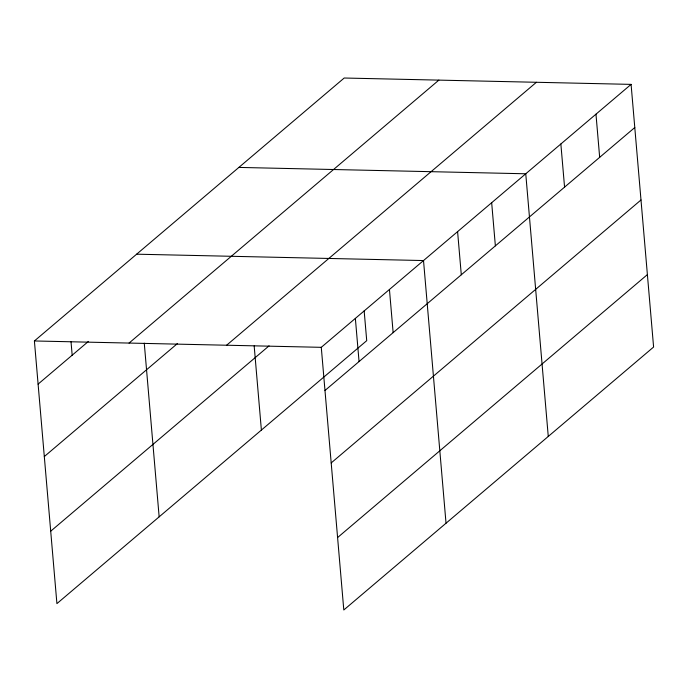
<?xml version="1.0" encoding="UTF-8"?>
<svg xmlns="http://www.w3.org/2000/svg" width="688" height="688" viewBox="0 0 688 688"><rect width="100%" height="100%" fill="white"/><g stroke="black" fill="none" stroke-linecap="round" stroke-linejoin="round"><path stroke-width="1.03" d="M364.158 310.847L366.721 340.672L56.915 603.617L34.4 340.964L344.198 78.019L631.085 84.383L653.6 347.036L343.802 609.981L321.279 347.328L631.085 84.383M38.098 384.119L88.408 341.42M129.069 343.063L438.875 80.118M44.307 456.557L177.375 343.613M226.61 345.23L536.408 82.276M50.706 531.188L269.06 345.858M324.985 390.483L634.783 127.538M331.195 462.921L640.992 199.976M337.593 537.552L647.391 274.607M238.865 167.416L525.752 173.78L548.267 436.441M136.637 254.19L423.516 260.554L446.03 523.215M34.4 340.964L321.279 347.328M595.971 114.182L599.669 157.337M560.858 143.981L564.564 187.136M491.671 202.702L495.369 245.865M457.597 231.632L461.295 274.787M389.442 289.476L393.14 332.639M355.361 318.406L359.059 361.561M254.173 345.909L261.388 430.077M144.265 343.149L159.152 516.851M71.002 341.515L72.18 355.197"/></g></svg>
